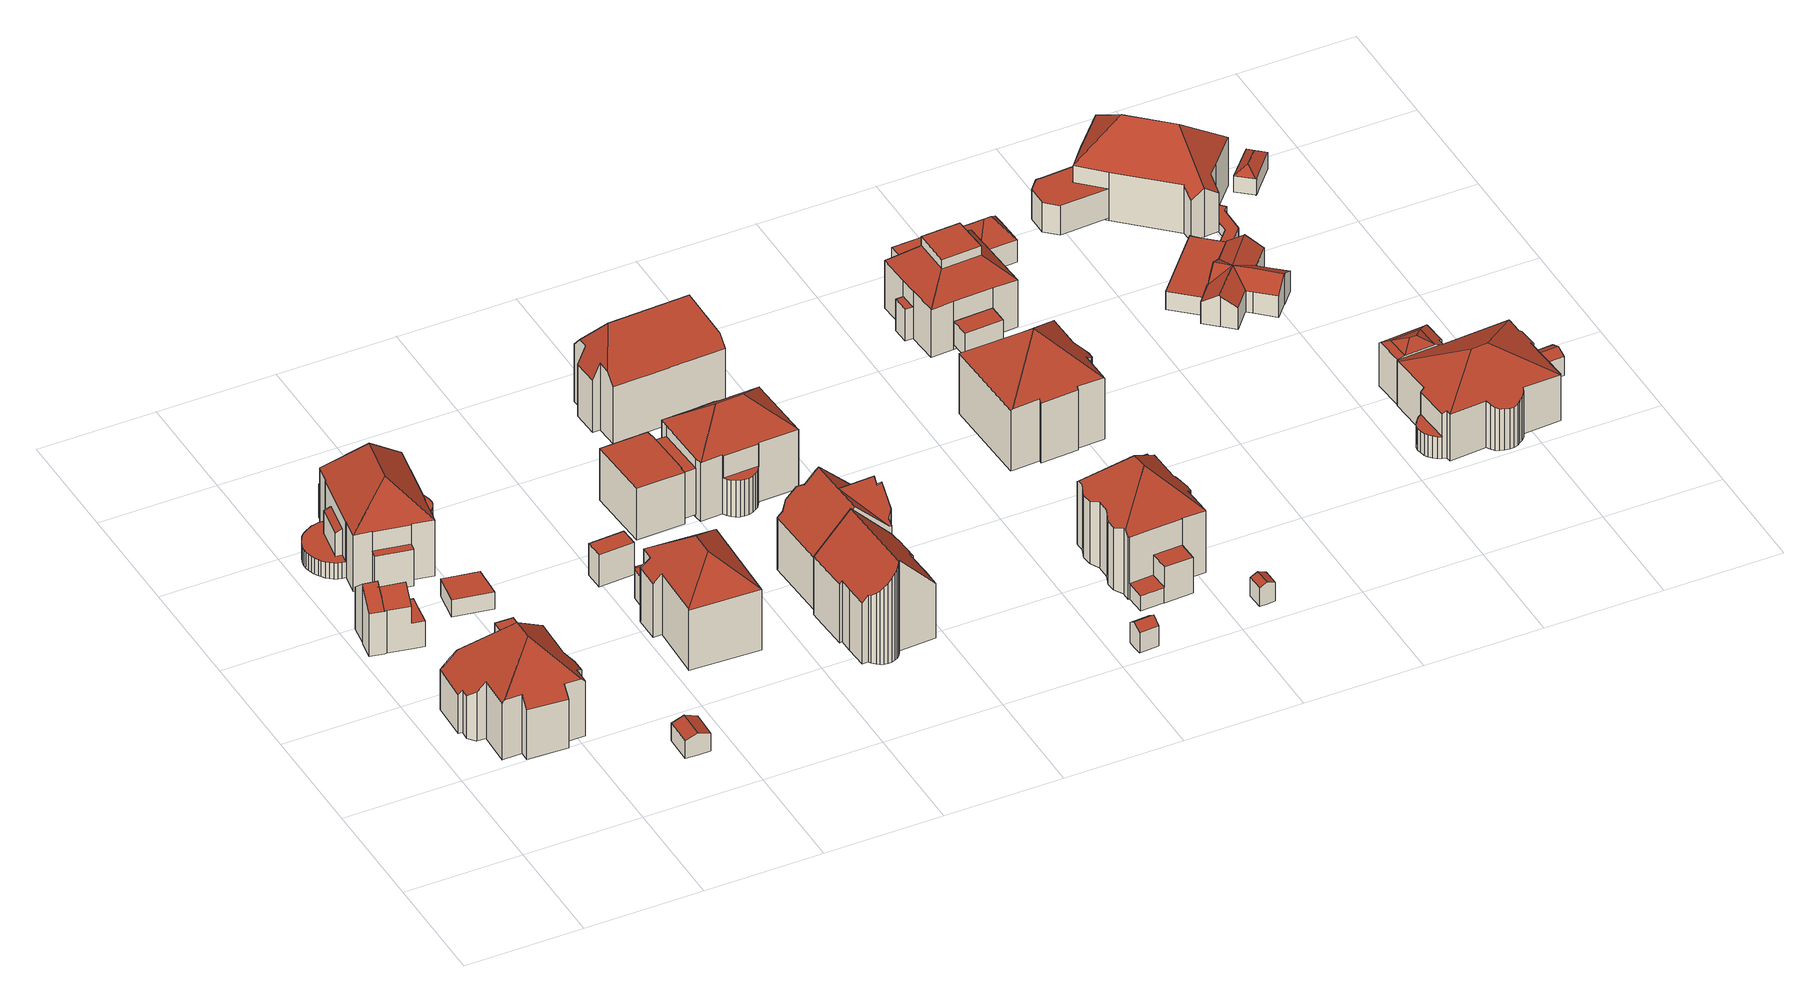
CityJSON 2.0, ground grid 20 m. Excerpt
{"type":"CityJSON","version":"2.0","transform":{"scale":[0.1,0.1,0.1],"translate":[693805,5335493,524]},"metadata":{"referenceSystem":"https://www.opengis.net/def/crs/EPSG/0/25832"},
"CityObjects":{
"building1":{"type":"Building","attributes":{"Gemeindeschluessel":"09162000","HoeheDach":"536.300","HoeheGrund":"525.210","Methode":"2000","NiedrigsteTraufeDesGebaeudes":"529.959","Geometrietyp2DReferenz":"3000","function":"31001_2000","roofType":"3100","measuredHeight":11.09},"geometry":[{"type":"MultiSurface","lod":"2","boundaries":[[[0,1,2,3]],[[4,5,6,7]],[[8,9,10,11,12,13]],[[14,15,1,0]],[[16,17,18,19,20]],[[21,3,2,22,9,8,23]],[[0,3,21,23,24,25,26,27,28,29,30,31,32,33,14]],[[34,20,19,28,27,26]],[[9,22,35,36,37,10]],[[36,15,14,33,37]],[[25,38,34,26]],[[33,32,31,39,7,6,37]],[[30,40,39,31]],[[24,23,8,13,38,25]],[[10,37,6,5,41,11]],[[7,39,40,42,4]],[[2,1,15,36,35,22]],[[11,12,11,41,5,4,42,18,17,16]],[[18,42,40,30,29,28,19]],[[13,12,11,16,20,34,38]]],"semantics":{"surfaces":[{"type":"WallSurface"},{"type":"RoofSurface"},{"type":"GroundSurface"}],"values":[0,0,1,0,1,0,2,0,0,0,0,0,0,0,1,1,1,0,0,1]}}]},
"building2":{"type":"Building","attributes":{"Gemeindeschluessel":"09162000","HoeheDach":"541.930","HoeheGrund":"524.540","Methode":"2000","NiedrigsteTraufeDesGebaeudes":"531.822","Geometrietyp2DReferenz":"3000","function":"31001_1000","roofType":"3200","measuredHeight":17.39,"storeysAboveGround":2},"geometry":[{"type":"MultiSurface","lod":"2","boundaries":[[[43,44,45,46]],[[47,48,49,50]],[[51,52,53,54]],[[55,56,57,58]],[[59,60,61,62]],[[63,64,65,66,67,68,69,70]],[[71,72,73,74]],[[75,76,77,78,79,80]],[[60,79,78,77,45,44,81,82,83,64,63,70,84,61]],[[83,85,86,87,49,48,73,72,65,64]],[[88,89,90,91,56,55]],[[74,73,48,47]],[[92,84,70,69]],[[58,57,52,51]],[[53,52,57,56,91,82,81]],[[93,94,95,96]],[[97,54,53,81,44,43]],[[93,98,99,86,85,94]],[[62,61,84,92]],[[96,95,100,101]],[[101,100,102,103]],[[50,49,87,104]],[[104,87,86,99]],[[103,102,90,89]],[[91,90,102,100,95,94,85,83,82]],[[46,45,77,76]],[[80,79,60,59]],[[66,65,72,71]],[[101,103,89,88,55,58,51,54,97,43,46,76,75,80,59,62,92,69,68,67,66,71,74,47,50,104,99,98,93,96]]],"semantics":{"surfaces":[{"type":"WallSurface"},{"type":"RoofSurface"},{"type":"GroundSurface"}],"values":[0,0,0,0,0,0,0,0,1,1,0,0,0,0,1,0,0,0,0,0,0,0,0,0,1,0,0,0,2]}}]},
"building3":{"type":"Building","attributes":{"Gemeindeschluessel":"09162000","HoeheDach":"529.040","HoeheGrund":"525.629","Methode":"2000","NiedrigsteTraufeDesGebaeudes":"529.040","Geometrietyp2DReferenz":"3000","function":"31001_2000","roofType":"1000","measuredHeight":3.41},"geometry":[{"type":"MultiSurface","lod":"2","boundaries":[[[105,106,107,108]],[[109,110,111,112]],[[112,111,106,105]],[[108,107,110,109]],[[105,108,109,112]],[[111,110,107,106]]],"semantics":{"surfaces":[{"type":"WallSurface"},{"type":"GroundSurface"},{"type":"RoofSurface"}],"values":[0,0,0,0,1,2]}}]},
"building4":{"type":"Building","attributes":{"Gemeindeschluessel":"09162000","HoeheDach":"541.330","HoeheGrund":"524.276","Methode":"2000","NiedrigsteTraufeDesGebaeudes":"527.300","Geometrietyp2DReferenz":"3000","function":"31001_1000","roofType":"3200","measuredHeight":17.05,"storeysAboveGround":4},"geometry":[{"type":"MultiSurface","lod":"2","boundaries":[[[113,114,115,116]],[[117,118,119,120]],[[120,119,121,122]],[[123,124,125,126]],[[127,128,129,130]],[[130,129,131,132]],[[133,134,135,136]],[[137,138,139,140]],[[141,142,143,144,145,146]],[[147,148,149,150]],[[116,115,151,152]],[[153,154,155,156,157,158,159]],[[147,160,161,162,163,148]],[[164,155,154,165]],[[144,143,166,159,158,149,148,163]],[[132,131,167,168]],[[169,170,171,172,173,174]],[[175,176,177,178]],[[179,180,181,182]],[[183,184,185,186]],[[187,188,189,190]],[[186,185,191,192]],[[193,194,184,183]],[[195,196,197,198]],[[199,200,201,202]],[[203,204,205,206]],[[207,157,156,208]],[[141,146,209,210]],[[211,212,213,166]],[[214,215,216,217,218]],[[144,163,162,168,167,128,127,145]],[[140,139,219,220]],[[221,222,180,179]],[[223,175,178,224]],[[211,166,143,142]],[[225,226,194,193]],[[219,139,138,227,228,229,205,204,209,146,145,127,130,132,168,162,161,230,181,180,222,151,115,114,121,119,118,231,232,197,196]],[[223,233,234,235,176,175]],[[136,135,188,187]],[[150,149,216,215]],[[213,236,235,234,153,159,166]],[[122,121,114,113]],[[164,165,233,223,224,212,211,142,141,210,203,206,237,238,239,137,140,220,195,198,240,241,117,120,122,113,116,152,221,179,182,242,160,147,150,215,214,170,169,225,193,183,186,192,123,126,243,133,136,187,190,199,202]],[[244,172,171,218,217]],[[198,197,232,240]],[[152,151,222,221]],[[237,229,228,238]],[[240,232,231,241]],[[242,230,161,160]],[[210,209,204,203]],[[233,165,154,153,234]],[[128,167,131,129]],[[182,181,230,242]],[[206,205,229,237]],[[220,219,196,195]],[[169,174,226,225]],[[164,202,201,208,156,155]],[[192,191,124,123]],[[243,245,134,133]],[[214,218,171,170]],[[239,227,138,137]],[[212,224,178,177,236,213]],[[201,200,189,188,135,134,245,125,124,191,185,184,194,226,174,173,207,208]],[[176,235,236,177]],[[158,157,216,149]],[[244,207,173,172]],[[238,228,227,239]],[[190,189,200,199]],[[241,231,118,117]],[[217,216,157,207,244]],[[126,125,245,243]]],"semantics":{"surfaces":[{"type":"WallSurface"},{"type":"RoofSurface"},{"type":"GroundSurface"}],"values":[0,0,0,0,0,0,0,0,0,0,0,1,0,0,1,0,0,1,0,0,0,0,0,0,0,0,0,0,0,0,0,0,0,0,0,0,1,0,0,0,1,0,2,1,0,0,0,0,0,0,0,1,0,0,0,0,0,0,0,0,0,0,1,0,1,0,0,0,0,0,0]}}]},
"building5":{"type":"Building","attributes":{"Gemeindeschluessel":"09162000","HoeheDach":"528.650","HoeheGrund":"525.440","Methode":"2000","NiedrigsteTraufeDesGebaeudes":"528.650","Geometrietyp2DReferenz":"3000","function":"31001_2000","roofType":"1000","measuredHeight":3.21},"geometry":[{"type":"MultiSurface","lod":"2","boundaries":[[[246,247,248,249]],[[250,251,252,253]],[[253,252,249,248]],[[246,249,252,251]],[[248,247,250,253]],[[247,246,251,250]]],"semantics":{"surfaces":[{"type":"WallSurface"},{"type":"RoofSurface"},{"type":"GroundSurface"}],"values":[0,0,0,1,2,0]}}]},
"building6":{"type":"Building","attributes":{"Gemeindeschluessel":"09162000","HoeheDach":"529.460","HoeheGrund":"525.260","Methode":"2000","NiedrigsteTraufeDesGebaeudes":"528.594","Geometrietyp2DReferenz":"3000","function":"31001_2000","roofType":"3100","measuredHeight":4.2},"geometry":[{"type":"MultiSurface","lod":"2","boundaries":[[[254,255,256,257,258,259]],[[256,260,261,257]],[[261,260,262,263,264,265]],[[255,254,259,264,263,262]],[[259,258,265,264]],[[262,260,256,255]],[[257,261,265,258]]],"semantics":{"surfaces":[{"type":"WallSurface"},{"type":"RoofSurface"},{"type":"GroundSurface"}],"values":[0,1,0,2,0,0,1]}}]},
"building7":{"type":"Building","attributes":{"Gemeindeschluessel":"09162000","HoeheDach":"531.790","HoeheGrund":"525.790","Methode":"3220","NiedrigsteTraufeDesGebaeudes":"531.790","Geometrietyp2DReferenz":"3000","function":"31001_2000","roofType":"9999","measuredHeight":6},"geometry":[{"type":"MultiSurface","lod":"2","boundaries":[[[266,267,268,269]],[[270,271,269,268]],[[272,273,267,266]],[[273,270,268,267]],[[271,270,273,272]],[[271,272,266,269]]],"semantics":{"surfaces":[{"type":"GroundSurface"},{"type":"WallSurface"},{"type":"RoofSurface"}],"values":[0,1,1,1,2,1]}}]},
"building8":{"type":"Building","attributes":{"Gemeindeschluessel":"09162000","HoeheDach":"542.030","HoeheGrund":"525.750","Methode":"2000","NiedrigsteTraufeDesGebaeudes":"535.919","Geometrietyp2DReferenz":"3000","function":"31001_1000","roofType":"3200","measuredHeight":16.28,"storeysAboveGround":2},"geometry":[{"type":"MultiSurface","lod":"2","boundaries":[[[274,275,276,277,278,279]],[[280,281,282,283]],[[284,285,286,287,288,289]],[[281,290,291,282]],[[280,292,293,281]],[[294,295,296,297,298]],[[280,283,299,275,274,279,288,287,286,300,301,302,303,292]],[[301,297,296,302]],[[279,278,289,288]],[[295,293,292,303,302,296]],[[285,298,297,301,300,286]],[[277,276,291,290,294,298,285,284,289,278]],[[282,291,276,275,299,283]],[[281,293,295,294,290]]],"semantics":{"surfaces":[{"type":"WallSurface"},{"type":"RoofSurface"},{"type":"GroundSurface"}],"values":[0,0,0,1,0,1,2,0,0,0,0,1,0,1]}}]},
"building9":{"type":"Building","attributes":{"Gemeindeschluessel":"09162000","HoeheDach":"532.137","HoeheGrund":"525.700","Methode":"1000","NiedrigsteTraufeDesGebaeudes":"531.117","Geometrietyp2DReferenz":"3000","function":"31001_2000","roofType":"3200","measuredHeight":6.44},"geometry":[{"type":"MultiSurface","lod":"2","boundaries":[[[304,305,306,307]],[[308,309,310,311,312]],[[312,311,313,314,315]],[[316,317,308,312,315,318]],[[317,316,318,319,320,304,307,321,322]],[[322,309,308,317]],[[314,313,305,304,320,319]],[[311,310,306,305,313]],[[310,309,322,321,307,306]],[[318,315,314,319]]],"semantics":{"surfaces":[{"type":"WallSurface"},{"type":"RoofSurface"},{"type":"GroundSurface"}],"values":[0,1,1,0,2,0,0,1,0,0]}}]},
"building10":{"type":"Building","attributes":{"Gemeindeschluessel":"09162000","HoeheDach":"535.010","HoeheGrund":"525.345","Methode":"2000","NiedrigsteTraufeDesGebaeudes":"534.010","Geometrietyp2DReferenz":"3000","function":"31001_2000","roofType":"1000","measuredHeight":9.66},"geometry":[{"type":"MultiSurface","lod":"2","boundaries":[[[323,324,325,326,327,328,329,330]],[[331,332,333,334,335,336,337,338,339,340]],[[334,323,330,335]],[[341,342,343,344]],[[336,329,328,337]],[[343,327,326,344]],[[333,324,323,334]],[[335,330,329,336]],[[332,325,324,333]],[[331,340,341,344,326,325,332]],[[339,342,341,340]],[[327,343,342,339,338,337,328]]],"semantics":{"surfaces":[{"type":"RoofSurface"},{"type":"GroundSurface"},{"type":"WallSurface"}],"values":[0,1,2,0,2,2,2,2,2,2,2,2]}}]},
"building11":{"type":"Building","attributes":{"Gemeindeschluessel":"09162000","HoeheDach":"542.171","HoeheGrund":"524.610","Methode":"2000","NiedrigsteTraufeDesGebaeudes":"534.003","Geometrietyp2DReferenz":"3000","function":"31001_1000","roofType":"3100","measuredHeight":17.56,"storeysAboveGround":2},"geometry":[{"type":"MultiSurface","lod":"2","boundaries":[[[345,346,347,348]],[[349,350,351,352]],[[353,354,355,356]],[[356,355,357,358]],[[359,360,361,362]],[[359,362,363,353,356,358,364,365,366,367,368,369,370,371,372,373,374,375,345,348,376,377,378,379,380,349,352,381,382]],[[383,384,385,386,379,378,377,376]],[[381,387,388,382]],[[372,389,390,373]],[[362,361,391,363]],[[365,364,358,357,392,393]],[[368,394,395,369]],[[363,391,354,353]],[[370,396,397,371]],[[348,347,383,376]],[[367,398,394,368]],[[371,397,389,372]],[[374,399,400,375]],[[352,351,387,381]],[[365,393,401,366]],[[382,388,360,359]],[[369,395,396,370]],[[375,400,346,345]],[[373,390,399,374]],[[402,350,349,380,379,386]],[[347,346,400,399,390,389,397,396,395,394,398,401,393,392,402,386,385,384,383]],[[366,401,398,367]],[[357,355,354,391,361,360,388,387,351,350,402,392]]],"semantics":{"surfaces":[{"type":"WallSurface"},{"type":"GroundSurface"},{"type":"RoofSurface"}],"values":[0,0,0,0,0,1,0,0,0,0,0,0,0,0,0,0,0,0,0,0,0,0,0,0,0,2,0,2]}}]},
"building12":{"type":"Building","attributes":{"name":"Gaertner-Fachklinik","Gemeindeschluessel":"09162000","HoeheDach":"542.190","HoeheGrund":"525.460","Methode":"2000","NiedrigsteTraufeDesGebaeudes":"535.280","Geometrietyp2DReferenz":"3000","function":"31001_1000","roofType":"3100","measuredHeight":16.73,"storeysAboveGround":2},"geometry":[{"type":"MultiSurface","lod":"2","boundaries":[[[403,404,405,406]],[[407,408,409,410,411,412]],[[412,411,413,414]],[[405,415,416,417,418,406]],[[419,420,421,422,423,424]],[[408,407,425,426]],[[427,428,429,430]],[[426,425,431,432]],[[414,413,421,420]],[[433,434,435,430,429,436,437,438,439,440]],[[427,430,435,434,433,440,403,406,418,417,441,442,443,424,423,422,444,410,409,408,426,432]],[[432,431,428,427]],[[437,436,414]],[[443,445,419,424]],[[417,416,446,441]],[[447,445,443,442,441,446]],[[410,444,422,421,413,411]],[[439,438,437,414,420,419,445,447,446,416,415,405,404]],[[440,439,404,403]],[[436,429,428,431,425,407,412,414]]],"semantics":{"surfaces":[{"type":"WallSurface"},{"type":"RoofSurface"},{"type":"GroundSurface"}],"values":[0,0,1,0,0,0,0,0,1,0,2,0,1,0,0,0,0,1,0,1]}}]},
"building13":{"type":"Building","attributes":{"Gemeindeschluessel":"09162000","HoeheDach":"540.911","HoeheGrund":"524.930","Methode":"1000","NiedrigsteTraufeDesGebaeudes":"531.700","Geometrietyp2DReferenz":"3000","function":"31001_9998","roofType":"3200","measuredHeight":15.98,"storeysAboveGround":2},"geometry":[{"type":"MultiSurface","lod":"2","boundaries":[[[448,449,450,451,452,453]],[[454,455,456,457]],[[458,459,460,461]],[[459,462,463,464,460]],[[465,466,459,458]],[[464,463,467,468]],[[469,470,471,472,473,474]],[[475,476,455,454]],[[467,463,448,453]],[[477,478,479,480,481]],[[457,456,482,483]],[[484,485,486,487]],[[488,479,478,489]],[[451,450,472,471]],[[490,491,485,484]],[[466,492,493,494,477,481,462,459]],[[483,482,491,490]],[[495,496,497,498,492,466,465]],[[487,486,497,496]],[[499,500,501,502]],[[503,504,499,502,475,454,457,483,490,484,487,496,495,465,458,461,468,467,453,452,451,471,470,469,488,489]],[[502,501,476,475]],[[462,481,480,474,473,472,450,449,448,463]],[[497,486,485,491,482,456,455,476,501,500,505,498]],[[493,505,500,499,504,503,494]],[[461,460,464,468]],[[474,480,479,488,469]],[[489,478,477,494,503]],[[505,493,492,498]]],"semantics":{"surfaces":[{"type":"WallSurface"},{"type":"RoofSurface"},{"type":"GroundSurface"}],"values":[0,0,0,1,0,0,0,0,0,1,0,0,0,0,0,1,0,0,0,0,2,0,1,1,0,0,0,0,0]}}]},
"building14":{"type":"Building","attributes":{"Gemeindeschluessel":"09162000","HoeheDach":"526.678","HoeheGrund":"525.943","Methode":"1000","NiedrigsteTraufeDesGebaeudes":"526.678","Geometrietyp2DReferenz":"3000","function":"31001_2000","roofType":"1000","measuredHeight":0.735},"geometry":[{"type":"MultiSurface","lod":"2","boundaries":[[[506,507,508,509]],[[510,511,512,513]],[[510,509,508,511]],[[511,508,507,512]],[[512,507,506,513]],[[513,506,509,510]]],"semantics":{"surfaces":[{"type":"RoofSurface"},{"type":"GroundSurface"},{"type":"WallSurface"}],"values":[0,1,2,2,2,2]}}]},
"building15":{"type":"Building","attributes":{"Gemeindeschluessel":"09162000","HoeheDach":"542.810","HoeheGrund":"525.000","Methode":"2000","NiedrigsteTraufeDesGebaeudes":"533.957","Geometrietyp2DReferenz":"3000","function":"31001_1000","roofType":"3300","measuredHeight":17.81,"storeysAboveGround":2},"geometry":[{"type":"MultiSurface","lod":"2","boundaries":[[[514,515,516,517,518]],[[519,520,521,522,515,514,523,524,525,526,527,528,529,530,531,532,533,534,535,536,537,538,539,540,541,542]],[[543,544,545,546,547,548,549,550]],[[518,517,516,549,548,551,552,553,554]],[[534,555,556,535]],[[532,557,558,533]],[[526,525,552,551,559,527]],[[531,560,557,532]],[[550,549,516,515,522,521]],[[538,561,562,539]],[[514,518,554,523]],[[563,564,565,530,529,528]],[[527,559,563,528]],[[520,519,542,545,544,543,550,521]],[[535,556,566,536]],[[530,565,560,531]],[[546,545,542,541,540,539,562,567]],[[551,548,547,567,562,561,568,566,556,555,558,557,560,565,564,563,559]],[[546,567,547]],[[533,558,555,534]],[[538,537,536,566,568,561]],[[553,552,525,524,523,554]]],"semantics":{"surfaces":[{"type":"WallSurface"},{"type":"GroundSurface"},{"type":"RoofSurface"}],"values":[0,1,2,2,0,0,0,0,0,0,0,0,0,0,0,0,0,2,2,0,0,0]}}]},
"building16":{"type":"Building","attributes":{"Gemeindeschluessel":"09162000","HoeheDach":"530.050","HoeheGrund":"525.250","Methode":"2000","NiedrigsteTraufeDesGebaeudes":"528.871","Geometrietyp2DReferenz":"3000","function":"31001_2000","roofType":"3100","measuredHeight":4.8},"geometry":[{"type":"MultiSurface","lod":"2","boundaries":[[[569,570,571,572,573,574]],[[574,573,575,576]],[[577,578,571,570]],[[570,569,574,576,579,577]],[[571,578,580,572]],[[578,577,579,576,575,580]],[[572,580,575,573]]],"semantics":{"surfaces":[{"type":"WallSurface"},{"type":"GroundSurface"},{"type":"RoofSurface"}],"values":[0,0,0,1,2,0,2]}}]},
"building17":{"type":"Building","attributes":{"Gemeindeschluessel":"09162000","HoeheDach":"543.378","HoeheGrund":"524.900","Methode":"2000","NiedrigsteTraufeDesGebaeudes":"527.833","Geometrietyp2DReferenz":"3000","function":"31001_1000","roofType":"3200","measuredHeight":18.48,"storeysAboveGround":2},"geometry":[{"type":"MultiSurface","lod":"2","boundaries":[[[581,582,583,584]],[[585,586,587,588]],[[589,590,591,592]],[[593,594,595,596]],[[597,598,599,600,601,602]],[[603,604,605,606]],[[607,606,605,608,609,610,611]],[[609,608,612,613,614,588,587]],[[615,616,617,618,582,581,619]],[[620,621,622,623]],[[599,624,611,610,609,587,586,625,626,600]],[[622,584,583,627,628,629,623]],[[630,631,632,633]],[[634,635,636,637]],[[638,603,606,607,639]],[[604,612,608,605]],[[637,636,640,641]],[[632,615,619,621,620,642,633]],[[643,644,590,589]],[[625,586,585,645,646,647]],[[648,641,640,649,631,630]],[[602,601,650,651]],[[649,652,653,617,616,615,632,631]],[[596,595,654,655]],[[582,618,656,627,583]],[[646,657,658,659,660,647]],[[589,592,658,657,646,645,585,588,614,613,661,662,663,664,665,598,597,602,651,593,596,655,634,637,641,648,630,633,642,620,623,629,628,666,667,668,669,670,671,672,673,674,643]],[[635,654,595,594,650,601,600,626,652,649,640,636]],[[665,624,599,598]],[[662,638,639,663]],[[628,627,656,666]],[[592,591,659,658]],[[581,584,622,621,619]],[[675,676,671,670,669,677]],[[655,654,635,634]],[[669,668,667,666,656,618,617,653,677]],[[626,625,647,660,659,591,590,644,678,679,680,676,675,677,653,652]],[[639,607,611,624,665,664,663]],[[672,680,679,673]],[[651,650,594,593]],[[674,678,644,643]],[[671,676,680,672]],[[662,661,613,612,604,603,638]],[[673,679,678,674]]],"semantics":{"surfaces":[{"type":"WallSurface"},{"type":"RoofSurface"},{"type":"GroundSurface"}],"values":[0,0,0,0,0,0,0,0,0,0,1,0,0,0,1,1,0,0,0,0,0,0,1,0,1,0,2,1,0,0,0,0,1,0,0,0,1,0,0,0,0,0,0,0]}}]},
"building18":{"type":"Building","attributes":{"Gemeindeschluessel":"09162000","HoeheDach":"529.850","HoeheGrund":"525.770","Methode":"2000","NiedrigsteTraufeDesGebaeudes":"529.291","Geometrietyp2DReferenz":"3000","function":"31001_2000","roofType":"3100","measuredHeight":4.08},"geometry":[{"type":"MultiSurface","lod":"2","boundaries":[[[681,682,683,684]],[[685,686,687,688]],[[683,688,687,689,690,684]],[[682,685,688,683]],[[689,687,686,691]],[[681,692,691,686,685,682]],[[692,681,684,690,689,691]]],"semantics":{"surfaces":[{"type":"WallSurface"},{"type":"RoofSurface"},{"type":"GroundSurface"}],"values":[0,1,0,1,0,0,2]}}]},
"building19":{"type":"Building","attributes":{"Gemeindeschluessel":"09162000","HoeheDach":"543.004","HoeheGrund":"524.490","Methode":"2000","NiedrigsteTraufeDesGebaeudes":"534.297","Geometrietyp2DReferenz":"3000","function":"31001_1000","roofType":"3500","measuredHeight":18.51,"storeysAboveGround":2},"geometry":[{"type":"MultiSurface","lod":"2","boundaries":[[[693,694,695,696]],[[697,698,699,700]],[[701,702,703,704]],[[696,695,705,706]],[[698,707,708,709,699]],[[710,711,712,713,714,715]],[[704,703,713,712]],[[706,705,716,717]],[[718,719,720,721,722,723]],[[724,700,699,709]],[[708,707,723,722]],[[725,726,727,728,694,693]],[[710,715,727,726]],[[729,697,700,730]],[[712,711,710,726,725,693,696,706,717,731,732,724,709,708,722,721,720,701,704]],[[728,727,715,714,713,703,702,719,718,723,707,698,697]],[[720,719,702,701]],[[732,730,700,724]],[[716,705,695,694,728,697,729]],[[732,731,717,716,729,730]]],"semantics":{"surfaces":[{"type":"WallSurface"},{"type":"RoofSurface"},{"type":"GroundSurface"}],"values":[0,1,0,0,0,0,0,0,0,0,0,0,0,1,2,1,0,0,1,0]}}]},
"building20":{"type":"Building","attributes":{"Gemeindeschluessel":"09162000","HoeheDach":"530.521","HoeheGrund":"526.110","Methode":"1000","NiedrigsteTraufeDesGebaeudes":"530.521","Geometrietyp2DReferenz":"3000","function":"31001_2000","roofType":"1000","measuredHeight":4.41},"geometry":[{"type":"MultiSurface","lod":"2","boundaries":[[[733,734,735,736]],[[735,734,737,738]],[[739,740,738,737]],[[740,736,735,738]],[[739,733,736,740]],[[733,739,737,734]]],"semantics":{"surfaces":[{"type":"WallSurface"},{"type":"RoofSurface"},{"type":"GroundSurface"}],"values":[0,0,0,1,0,2]}}]},
"building21":{"type":"Building","attributes":{"Gemeindeschluessel":"09162000","HoeheDach":"527.740","HoeheGrund":"524.900","Methode":"2000","NiedrigsteTraufeDesGebaeudes":"527.740","Geometrietyp2DReferenz":"3000","function":"31001_2000","roofType":"1000","measuredHeight":2.84},"geometry":[{"type":"MultiSurface","lod":"2","boundaries":[[[741,742,743,744,745]],[[746,747,748,749,750]],[[742,749,748,743]],[[741,750,749,742]],[[745,746,750,741]],[[745,744,743,748,747,746]]],"semantics":{"surfaces":[{"type":"GroundSurface"},{"type":"RoofSurface"},{"type":"WallSurface"}],"values":[0,1,2,2,2,2]}}]},
"building22":{"type":"Building","attributes":{"Gemeindeschluessel":"09162000","HoeheDach":"539.700","HoeheGrund":"525.199","Methode":"2000","NiedrigsteTraufeDesGebaeudes":"529.450","Geometrietyp2DReferenz":"3000","function":"31001_1000","roofType":"2100","measuredHeight":14.5,"storeysAboveGround":2},"geometry":[{"type":"MultiSurface","lod":"2","boundaries":[[[751,752,753,754]],[[755,756,757,758]],[[759,760,761,762,763,764]],[[762,765,766,763]],[[767,760,759,768]],[[769,770,771,772]],[[773,753,752,774,775,762,761]],[[776,764,763,777,778]],[[765,779,780,766]],[[777,780,779,775]],[[781,782,783,784,785,786,769,772,755,758,787,788,751,754,789]],[[788,774,752,751]],[[787,758,757,790,791,792]],[[791,790,793,794]],[[782,781,760,767,795]],[[786,785,764,776,796]],[[763,766,780,777]],[[754,753,773,789]],[[782,795,797,783]],[[775,774,778,777]],[[770,796,793,790,757,756,771]],[[783,797,768,784]],[[781,789,773,761,760]],[[788,787,792,798,778,774]],[[775,779,765,762]],[[794,798,792,791]],[[795,767,768,797]],[[785,784,768,759,764]],[[776,778,798,794,793,796]],[[786,796,770,769]],[[772,771,756,755]]],"semantics":{"surfaces":[{"type":"WallSurface"},{"type":"RoofSurface"},{"type":"GroundSurface"}],"values":[0,0,1,0,0,0,1,1,1,0,2,0,0,0,0,0,0,0,0,1,1,0,0,0,0,1,1,0,0,0,0]}}]},
"building23":{"type":"Building","attributes":{"Gemeindeschluessel":"09162000","HoeheDach":"533.150","HoeheGrund":"525.820","Methode":"2000","NiedrigsteTraufeDesGebaeudes":"530.007","Geometrietyp2DReferenz":"3000","function":"31001_2000","roofType":"3200","measuredHeight":7.33},"geometry":[{"type":"MultiSurface","lod":"2","boundaries":[[[799,800,801,802]],[[803,804,800,799]],[[805,806,804,803]],[[802,801,807,808]],[[800,809,810,801]],[[799,802,808,805,803]],[[810,809,806,807]],[[800,804,806,809]],[[808,807,806,805]],[[810,807,801]]],"semantics":{"surfaces":[{"type":"WallSurface"},{"type":"RoofSurface"},{"type":"GroundSurface"}],"values":[0,0,0,0,1,2,1,1,0,1]}}]},
"building24":{"type":"Building","attributes":{"Gemeindeschluessel":"09162000","HoeheDach":"531.030","HoeheGrund":"525.530","Methode":"1000","NiedrigsteTraufeDesGebaeudes":"531.030","Geometrietyp2DReferenz":"3000","function":"31001_1000","roofType":"1000","measuredHeight":5.5},"geometry":[{"type":"MultiSurface","lod":"2","boundaries":[[[811,812,813,814]],[[814,813,815,816]],[[817,818,819,820]],[[816,815,821,822]],[[823,811,814,816,822,820,819,824,825,826]],[[811,823,826,827,828,812]],[[822,821,817,820]],[[825,824,819,818,829,830]],[[812,828,827,830,829,818,817,821,815,813]],[[827,826,825,830]]],"semantics":{"surfaces":[{"type":"WallSurface"},{"type":"GroundSurface"},{"type":"RoofSurface"}],"values":[0,0,0,0,1,0,0,0,2,0]}}]},
"building25":{"type":"Building","attributes":{"Gemeindeschluessel":"09162000","HoeheDach":"529.315","HoeheGrund":"525.913","Methode":"1000","NiedrigsteTraufeDesGebaeudes":"529.315","Geometrietyp2DReferenz":"3000","function":"31001_2000","roofType":"1000","measuredHeight":3.4},"geometry":[{"type":"MultiSurface","lod":"2","boundaries":[[[831,832,833,834]],[[835,836,837,838]],[[833,832,837,836,839]],[[840,839,836,835]],[[838,831,834,840,835]],[[834,833,839,840]],[[838,837,832,831]]],"semantics":{"surfaces":[{"type":"WallSurface"},{"type":"RoofSurface"},{"type":"GroundSurface"}],"values":[0,0,1,0,2,0,0]}}]},
"building26":{"type":"Building","attributes":{"Gemeindeschluessel":"09162000","HoeheDach":"531.600","HoeheGrund":"525.810","Methode":"2000","NiedrigsteTraufeDesGebaeudes":"529.744","Geometrietyp2DReferenz":"3000","function":"31001_2000","roofType":"3100","measuredHeight":5.79},"geometry":[{"type":"MultiSurface","lod":"2","boundaries":[[[841,842,843,844]],[[845,846,847,848]],[[849,850,851,852,853,854]],[[855,856,857,858,859,860]],[[861,862,842,841,863,864,865,866]],[[867,868,845,869,870,871,872]],[[873,874,875,867,872,876]],[[875,860,859,858,845,868,867]],[[877,878,858,857]],[[879,880,878,877]],[[881,882,883,843,842,862,861,845]],[[878,880,882,881,845,858]],[[879,884,885,883,882,880]],[[871,870,869,886,848,847,887,888,889,890,891,892]],[[861,866,861,850,849,893,845]],[[847,846,894,895,896,887]],[[844,843,883,885]],[[885,884,879,877,857,856,855,874,873,876,892,891,890,889,888,887,896,895,853,852,851,864,865,864,863,841,844]],[[865,864,851,850,861,866]],[[855,860,875,874]],[[845,893,849,854,894,846]],[[876,872,871,892]],[[845,848,886,869]],[[895,894,854,853]]],"semantics":{"surfaces":[{"type":"WallSurface"},{"type":"RoofSurface"},{"type":"GroundSurface"}],"values":[0,1,0,0,0,1,0,1,0,0,1,1,0,0,1,0,0,2,0,0,1,0,1,0]}}]},
"building27":{"type":"Building","attributes":{"Gemeindeschluessel":"09162000","HoeheDach":"539.040","HoeheGrund":"526.058","Methode":"2000","NiedrigsteTraufeDesGebaeudes":"529.570","Geometrietyp2DReferenz":"3000","function":"31001_1000","roofType":"3200","measuredHeight":12.98,"storeysAboveGround":2},"geometry":[{"type":"MultiSurface","lod":"2","boundaries":[[[897,898,899,900,901,902,903,904]],[[905,906,907,908,909,910,911,912,913]],[[914,915,916,917]],[[918,911,910,919]],[[920,916,915,921,922,923,924,906,905]],[[925,926,927,928]],[[929,930,931,932]],[[933,934,935,936,937]],[[932,931,938,939]],[[940,941,935,934]],[[942,943,944,945]],[[946,947,948,949]],[[950,924,923,951]],[[952,953,954,955,897,904]],[[956,957,926,925]],[[958,959,960,961,962,963,964,948,947,965,902]],[[966,967,968,899,898,969,970]],[[971,972,973,974]],[[902,965,903]],[[975,976,933,937]],[[977,959,958,978,979,980]],[[901,981,982,983]],[[955,954,984,985,970,969]],[[986,987,938,931,930,988,989,990,927,926,957,991]],[[992,991,957,956]],[[993,987,986,994]],[[995,989,996,997,998]],[[976,975,999,1000]],[[982,981,900,1001]],[[946,952,904,903,965,947]],[[1002,922,921,1003]],[[897,955,969,898]],[[1004,912,911,918]],[[983,982,1001]],[[1005,1006,1007,1008,988]],[[1009,1010,1011,1012]],[[958,902,901,983]],[[940,917,916,920,1013,941]],[[928,927,990,1014]],[[1003,921,915,914]],[[940,934,933,976,1000,1015,1009,1012,971,974,1016,1017,942,945,1018,1006,1005,929,932,939,993,994,992,956,925,928,1014,995,998,1019,977,980,967,966,1020,1021,953,952,946,949,1022,1004,918,919,1023,1024,1025,950,951,1002,1003,914,917]],[[1020,985,984,1021]],[[1014,990,989,995]],[[975,937,936,963,962,1026,944,943,1027,1028,973,972,1011,1010,1029,999]],[[919,910,909,1023]],[[1006,1018,1026,1007]],[[1030,1031,964,963,936,935,941,1013]],[[901,900,981]],[[974,973,1028,1016]],[[1000,999,1029,1015]],[[1023,909,908,1024]],[[1012,1011,972,971]],[[945,944,1026,1018]],[[1005,988,930,929]],[[1004,1022,1031,1030,913,912]],[[1015,1029,1010,1009]],[[979,978,1001,900,899,968]],[[1008,1007,1026,962,961,997,996]],[[939,938,987,993]],[[1019,960,959,977]],[[1021,984,954,953]],[[978,958,983,1001]],[[950,1025,907,906,924]],[[1019,998,997,961,960]],[[994,986,991,992]],[[951,923,922,1002]],[[979,968,967,980]],[[1024,908,907,1025]],[[1030,1013,920,905,913]],[[1016,1028,1027,1017]],[[966,970,985,1020]],[[1017,1027,943,942]],[[1022,949,948,964,1031]],[[988,1008,996,989]]],"semantics":{"surfaces":[{"type":"RoofSurface"},{"type":"WallSurface"},{"type":"GroundSurface"}],"values":[0,0,1,1,0,1,1,1,1,1,1,1,1,1,1,0,1,1,1,1,1,0,0,0,1,1,1,1,0,1,1,1,1,0,1,1,1,1,1,1,2,1,1,0,1,1,0,0,1,1,1,1,1,1,1,1,0,0,1,1,1,0,1,1,1,1,1,1,1,1,1,1,1,1]}}]},
"building28":{"type":"Building","attributes":{"Gemeindeschluessel":"09162000","HoeheDach":"540.250","HoeheGrund":"525.000","Methode":"2000","NiedrigsteTraufeDesGebaeudes":"532.340","Geometrietyp2DReferenz":"3000","function":"31001_1000","roofType":"3200","measuredHeight":15.25,"storeysAboveGround":2},"geometry":[{"type":"MultiSurface","lod":"2","boundaries":[[[1032,1033,1034,1035,1036]],[[1037,1038,1039,1040,1041,1042]],[[1043,1044,1032,1036,1045]],[[1046,1035,1034,1047]],[[1048,1049,1050,1051,1052,1053,1054,1055]],[[1045,1036,1035,1046]],[[1051,1050,1056,1057,1058,1052]],[[1047,1034,1054,1059]],[[1040,1039,1044,1043]],[[1042,1060,1061,1062,1063,1037]],[[1064,1053,1052,1058]],[[1044,1039,1038,1037,1063,1062,1048,1055,1033,1032]],[[1061,1065,1056,1050,1049,1048,1062]],[[1059,1054,1053,1064]],[[1055,1054,1034,1033]],[[1064,1058,1057,1056,1065,1061,1060,1042,1041,1040,1043,1045,1046,1047,1059]]],"semantics":{"surfaces":[{"type":"RoofSurface"},{"type":"WallSurface"},{"type":"GroundSurface"}],"values":[0,1,1,1,0,1,1,1,1,1,1,0,1,1,0,2]}}]},
"building29":{"type":"Building","attributes":{"Gemeindeschluessel":"09162000","HoeheDach":"526.661","HoeheGrund":"524.950","Methode":"1000","NiedrigsteTraufeDesGebaeudes":"526.661","Geometrietyp2DReferenz":"3000","function":"31001_2000","roofType":"1000","measuredHeight":1.71},"geometry":[{"type":"MultiSurface","lod":"2","boundaries":[[[1066,1067,1068,1069]],[[1070,1071,1072,1073]],[[1074,1075,1076,1077]],[[1067,1070,1073,1068]],[[1078,1074,1077,1079]],[[1080,1081,1082,1083]],[[1084,1078,1079,1085]],[[1072,1085,1079,1077,1076,1083,1082,1086,1069,1068,1073]],[[1070,1067,1066,1087,1081,1080,1075,1074,1078,1084,1071]],[[1087,1066,1069,1086]],[[1081,1087,1086,1082]],[[1071,1084,1085,1072]],[[1075,1080,1083,1076]]],"semantics":{"surfaces":[{"type":"WallSurface"},{"type":"GroundSurface"},{"type":"RoofSurface"}],"values":[0,0,0,0,0,0,0,1,2,0,0,0,0]}}]},
"building30":{"type":"Building","attributes":{"Gemeindeschluessel":"09162000","HoeheDach":"526.800","HoeheGrund":"526.016","Methode":"2000","NiedrigsteTraufeDesGebaeudes":"526.800","Geometrietyp2DReferenz":"3000","function":"31001_2000","roofType":"1000","measuredHeight":0.784},"geometry":[{"type":"MultiSurface","lod":"2","boundaries":[[[1088,1089,1090,1091]],[[1090,1092,1093,1091]],[[1088,1094,1095,1089]],[[1089,1095,1092,1090]],[[1091,1093,1094,1088]],[[1093,1092,1095,1094]]],"semantics":{"surfaces":[{"type":"GroundSurface"},{"type":"WallSurface"},{"type":"RoofSurface"}],"values":[0,1,1,1,1,2]}}]},
"building31":{"type":"Building","attributes":{"Gemeindeschluessel":"09162000","HoeheDach":"530.710","HoeheGrund":"526.300","Methode":"2000","NiedrigsteTraufeDesGebaeudes":"529.908","Geometrietyp2DReferenz":"3000","function":"51009_1610","roofType":"3100","measuredHeight":4.41},"geometry":[{"type":"MultiSurface","lod":"2","boundaries":[[[924,923,922,1096,1097,1098]],[[1099,922,923,1100]],[[1101,1102,1099,1100,1103,1104,1105,1106]],[[1104,907,1107,1105]],[[1100,923,924,1103]],[[1103,924,1098,907,1104]],[[1102,1096,922,1099]],[[1098,1097,1108,1109,1107,907]],[[1106,1109,1108,1101]],[[1105,1107,1109,1106]],[[1101,1108,1097,1096,1102]]],"semantics":{"surfaces":[{"type":"RoofSurface"},{"type":"WallSurface"},{"type":"GroundSurface"}],"values":[0,1,2,1,1,1,1,0,1,1,1]}}]},
"building32":{"type":"Building","attributes":{"Gemeindeschluessel":"09162000","HoeheDach":"529.400","HoeheGrund":"525.050","Methode":"2000","NiedrigsteTraufeDesGebaeudes":"527.957","Geometrietyp2DReferenz":"3000","function":"31001_2000","roofType":"3200","measuredHeight":4.35},"geometry":[{"type":"MultiSurface","lod":"2","boundaries":[[[1110,1111,1112,1113,1114,1115,1116,1117]],[[1118,1119,1112,1111,1110,1117,1120,1121]],[[1122,1123,1124,1116]],[[1120,1124,1125,1121]],[[1117,1116,1124,1120]],[[1112,1119,1118,1121,1125,1126,1127,1113]],[[1123,1126,1125,1124]],[[1115,1114,1113,1127,1126,1123,1122]],[[1115,1122,1116]]],"semantics":{"surfaces":[{"type":"WallSurface"},{"type":"GroundSurface"},{"type":"RoofSurface"}],"values":[0,1,2,0,0,0,2,2,2]}}]}
},
"vertices":[
[99,536,12],[99,536,60],[94,504,60],[94,504,12],[42,572,60],[42,572,92],[82,565,92],[82,565,60],[36,515,92],[73,508,92],[78,536,117],[37,543,117],[35,529,105],[32,515,92],[103,560,12],[103,560,60],[38,550,123],[42,572,102],[44,584,92],[20,588,92],[15,554,123],[73,508,12],[73,508,60],[36,515,12],[32,515,12],[9,520,12],[14,551,12],[15,554,12],[20,588,12],[44,584,12],[49,583,12],[84,576,12],[82,565,12],[82,564,12],[14,551,121],[78,536,60],[82,564,60],[82,564,93],[9,520,92],[84,576,60],[49,583,60],[38,550,112],[44,584,60],
[76,216,5],[76,216,111],[78,272,112],[78,272,5],[120,373,5],[120,373,97],[121,370,101],[121,370,5],[109,200,5],[109,200,98],[109,216,116],[109,216,5],[177,212,5],[177,212,115],[177,196,97],[177,196,5],[53,301,5],[53,301,85],[46,302,78],[46,302,5],[65,366,96],[77,365,108],[82,365,108],[82,365,5],[77,365,5],[65,366,5],[54,366,5],[54,366,85],[82,371,5],[82,371,101],[87,374,97],[87,374,5],[62,274,5],[63,274,5],[63,274,96],[62,274,96],[52,286,85],[52,286,5],[80,216,116],[144,267,179],[145,303,179],[49,366,80],[216,359,109],[217,365,101],[169,367,101],[206,211,5],[212,211,5],[212,211,109],[206,211,115],[49,366,5],[214,287,5],[214,287,109],[226,273,97],[226,273,5],[80,216,5],[216,359,5],[217,365,5],[226,251,97],[226,251,5],[212,239,110],[212,239,5],[169,367,5],
[187,412,16],[187,412,50],[190,464,50],[190,464,16],[220,463,16],[220,463,50],[218,411,50],[218,411,16],
[42,803,3],[42,803,33],[47,807,33],[47,807,3],[32,787,3],[32,787,33],[35,793,33],[35,793,3],[38,798,33],[38,798,3],[226,750,3],[226,750,72],[226,745,72],[226,745,3],[72,732,33],[72,732,82],[61,734,76],[61,734,33],[71,791,76],[71,791,33],[225,737,3],[225,737,72],[223,733,72],[223,733,3],[32,745,3],[32,745,33],[30,750,33],[30,750,3],[64,716,3],[70,715,3],[70,715,108],[69,715,108],[69,715,33],[64,716,33],[88,818,3],[88,818,108],[94,849,108],[94,849,3],[52,810,33],[52,810,3],[189,659,109],[189,659,108],[198,712,108],[199,711,108],[219,827,108],[149,795,173],[134,713,173],[82,818,3],[82,818,33],[87,818,33],[87,818,108],[198,712,3],[189,659,3],[64,681,108],[82,789,82],[82,789,33],[234,841,3],[131,860,3],[131,860,65],[222,843,65],[222,843,72],[234,841,72],[150,652,72],[153,665,72],[93,676,72],[91,663,72],[63,816,3],[63,816,33],[69,817,33],[69,817,3],[222,762,3],[222,762,72],[224,758,72],[224,758,3],[221,729,3],[221,729,72],[218,726,72],[218,726,3],[225,754,72],[225,754,3],[233,825,3],[233,825,72],[27,763,3],[27,763,33],[27,769,33],[27,769,3],[215,723,3],[215,723,72],[212,709,72],[212,709,3],[52,721,3],[52,721,33],[47,725,33],[47,725,3],[219,827,72],[199,711,72],[58,718,33],[58,718,3],[64,681,3],[93,676,3],[93,676,109],[100,865,3],[97,849,3],[97,849,108],[97,849,65],[100,865,65],[28,756,33],[28,756,3],[58,813,3],[58,813,33],[150,652,3],[91,663,3],[231,825,3],[231,825,72],[35,739,33],[38,734,33],[42,729,33],[76,818,33],[30,781,33],[28,775,33],[153,666,3],[153,666,109],[153,665,108],[93,676,108],[42,729,3],[38,734,3],[35,739,3],[28,775,3],[30,781,3],[76,818,3],[226,741,3],[219,827,65],[226,741,72],
[169,600,46],[169,600,14],[160,547,14],[160,547,46],[229,589,14],[229,589,46],[226,535,46],[226,535,14],
[336,85,13],[357,85,13],[357,85,46],[336,85,55],[315,86,46],[315,86,13],[359,132,46],[337,133,55],[359,132,13],[337,133,13],[316,134,13],[316,134,46],
[386,508,18],[385,540,18],[445,543,18],[446,511,18],[445,543,78],[446,511,78],[386,508,78],[385,540,78],
[415,363,18],[417,363,18],[417,363,132],[415,363,131],[402,363,119],[402,363,18],[532,263,18],[532,263,132],[413,268,131],[413,268,18],[417,405,131],[419,405,133],[419,405,18],[417,405,18],[403,406,18],[403,406,119],[475,325,180],[414,269,132],[538,423,18],[538,423,131],[476,367,180],[537,423,132],[483,427,131],[420,429,132],[420,428,133],[414,269,18],[420,428,18],[420,429,18],[483,427,18],[537,423,18],
[426,467,17],[426,467,71],[481,464,71],[481,464,17],[483,427,71],[485,460,71],[483,462,72],[451,434,81],[451,428,81],[424,464,72],[421,461,71],[420,429,71],[451,428,17],[483,427,17],[420,429,17],[421,461,17],[424,464,17],[483,462,17],[485,460,17],
[490,589,110],[571,592,110],[570,603,110],[572,603,110],[568,693,110],[567,693,110],[566,703,110],[485,700,110],[572,603,13],[570,603,13],[571,592,13],[490,589,13],[485,700,13],[566,703,13],[567,693,13],[568,693,13],[592,693,13],[596,604,13],[596,604,100],[592,693,100],[568,693,100],[572,603,100],
[655,218,6],[655,218,120],[655,240,120],[655,240,6],[779,322,6],[779,322,108],[780,312,108],[780,312,6],[783,185,6],[783,185,109],[720,182,176],[720,182,6],[717,176,179],[717,176,6],[780,269,6],[780,269,109],[780,258,109],[780,258,6],[782,217,6],[715,173,6],[714,171,6],[709,167,6],[704,164,6],[698,162,6],[692,162,6],[685,163,6],[680,165,6],[675,169,6],[670,174,6],[667,179,6],[657,179,6],[650,239,6],[650,253,6],[648,292,6],[647,318,6],[710,320,6],[786,312,6],[788,269,6],[650,239,116],[650,253,115],[648,292,115],[647,318,115],[786,312,100],[788,269,100],[675,169,139],[670,174,134],[782,217,109],[715,173,182],[714,171,180],[698,162,163],[692,162,156],[685,163,150],[680,165,144],[704,164,169],[667,179,131],[657,179,120],[709,167,175],[710,320,182],
[643,429,15],[643,429,113],[652,429,122],[652,429,15],[776,365,173],[776,365,15],[776,374,15],[774,419,15],[774,419,130],[776,374,182],[774,427,121],[715,371,182],[652,430,122],[662,440,132],[662,440,15],[652,430,15],[708,431,178],[713,431,182],[774,434,121],[774,434,15],[713,431,15],[708,431,15],[785,366,173],[785,366,15],[778,330,15],[778,330,132],[779,322,123],[779,322,15],[786,338,141],[786,338,15],[658,318,15],[717,320,15],[776,322,15],[776,322,123],[717,320,182],[658,318,123],[647,318,113],[647,318,15],[680,440,15],[689,431,15],[689,430,15],[774,427,15],[689,430,159],[680,440,150],[689,431,158],
[664,711,120],[664,712,119],[664,726,107],[664,726,9],[664,712,9],[664,711,9],[676,575,9],[676,575,77],[669,573,77],[669,573,9],[597,590,9],[597,590,120],[596,604,119],[596,604,9],[653,651,169],[592,708,120],[592,693,120],[634,592,9],[634,592,120],[592,708,9],[592,693,9],[690,711,9],[690,713,9],[689,726,9],[689,726,108],[690,713,119],[690,711,120],[682,578,9],[682,578,77],[763,596,120],[763,596,119],[758,714,119],[758,714,120],[701,653,169],[662,573,77],[662,573,9],[649,577,9],[649,577,77],[643,581,77],[643,581,9],[758,714,9],[763,596,9],[655,574,9],[655,574,77],[635,591,119],[695,593,119],[695,594,120],[635,591,9],[638,586,9],[638,586,77],[635,591,77],[692,588,9],[692,588,77],[688,582,77],[688,582,9],[695,594,9],[695,593,9],[695,593,77],
[767,468,27],[766,509,27],[694,507,27],[695,466,27],[695,466,19],[694,507,19],[766,509,19],[767,468,19],
[551,853,10],[564,854,10],[564,854,136],[564,854,135],[551,853,108],[662,819,10],[661,819,10],[566,815,10],[565,831,10],[549,899,10],[562,900,10],[563,900,10],[562,917,10],[561,933,10],[596,934,10],[596,935,10],[596,939,10],[598,943,10],[600,946,10],[604,949,10],[608,950,10],[613,950,10],[666,953,10],[667,938,10],[667,937,10],[751,939,10],[752,926,10],[755,838,10],[756,823,10],[661,819,117],[662,819,117],[756,823,117],[755,838,136],[726,881,188],[588,875,188],[565,831,136],[566,815,117],[562,917,137],[563,900,137],[562,900,135],[549,899,107],[608,950,100],[613,950,100],[600,946,104],[604,949,101],[561,933,118],[598,943,108],[667,937,118],[751,939,120],[596,934,118],[596,935,117],[596,939,113],[666,953,100],[752,926,136],[667,938,117],
[1032,24,12],[1033,9,12],[1033,9,49],[1032,24,60],[1032,38,49],[1032,38,12],[1065,40,49],[1065,40,12],[1066,11,12],[1066,11,49],[1065,26,12],[1065,26,60],
[1139,293,78],[1139,293,113],[1138,314,113],[1138,314,78],[1210,141,9],[1210,141,125],[1170,140,125],[1170,140,9],[1218,206,9],[1218,206,115],[1216,201,118],[1216,201,9],[1068,181,9],[1068,181,126],[1075,199,133],[1075,199,9],[1078,143,9],[1078,135,9],[1078,135,126],[1078,143,134],[1078,149,133],[1078,149,9],[1123,103,38],[1123,103,76],[1121,137,76],[1121,137,38],[1081,135,38],[1170,139,76],[1170,139,125],[1121,137,125],[1081,135,125],[1171,105,76],[1171,105,9],[1170,139,9],[1084,290,125],[1139,293,125],[1203,296,125],[1203,296,113],[1084,290,78],[1083,311,9],[1083,311,78],[1135,314,78],[1135,314,9],[1081,136,126],[1210,143,126],[1138,201,194],[1202,316,113],[1202,316,9],[1138,314,9],[1071,288,9],[1071,288,127],[1084,289,126],[1084,289,9],[1066,238,9],[1066,238,126],[1065,255,125],[1065,255,9],[1121,103,38],[1082,101,38],[1072,273,132],[1072,273,9],[1084,290,9],[1219,212,9],[1219,212,114],[1210,143,9],[1207,193,9],[1207,193,127],[1071,283,9],[1071,283,132],[1069,165,126],[1069,165,9],[1136,229,194],[1203,295,126],[1075,222,133],[1075,222,9],[1202,300,113],[1209,194,9],[1212,196,9],[1212,196,122],[1209,194,125],[1123,103,9],[1121,103,9],[1082,101,9],[1081,135,9],[1081,136,9],[1202,300,9],[1203,296,9],[1203,295,9],[1205,237,9],[1207,236,9],[1210,234,9],[1214,229,9],[1217,224,9],[1219,218,9],[1207,236,125],[1210,234,122],[1205,237,126],[1219,218,114],[1217,224,115],[1214,229,118],
[1239,21,18],[1239,21,53],[1238,50,53],[1238,50,18],[1253,21,59],[1266,22,53],[1265,51,53],[1251,51,59],[1265,51,18],[1251,51,18],[1266,22,18],[1253,21,18],
[1178,499,5],[1178,499,122],[1178,495,118],[1178,495,5],[1144,575,190],[1222,660,118],[1150,657,117],[1060,654,118],[1240,585,5],[1240,585,104],[1241,574,103],[1241,574,5],[1115,492,117],[1115,492,5],[1222,660,117],[1222,660,5],[1150,657,5],[1224,559,5],[1225,560,5],[1236,566,5],[1236,566,108],[1225,560,117],[1224,559,119],[1115,497,122],[1115,497,5],[1224,600,117],[1233,595,109],[1233,595,5],[1224,600,5],[1223,600,5],[1223,600,118],[1060,654,5],[1223,500,5],[1225,500,5],[1225,500,119],[1223,500,121],[1069,495,121],[1065,495,118],[1069,495,5],[1065,495,5],
[1186,756,21],[1185,790,21],[1185,790,65],[1186,756,65],[1119,787,21],[1119,787,65],[1121,753,21],[1121,753,65],
[1149,671,9],[1147,710,9],[1218,712,9],[1219,707,9],[1220,673,9],[1220,673,37],[1219,707,37],[1218,712,37],[1147,710,37],[1149,671,37],
[1185,790,12],[1185,790,102],[1119,787,102],[1119,787,12],[1176,988,12],[1176,988,67],[1178,939,67],[1178,939,12],[1076,868,101],[1077,838,101],[1080,785,102],[1117,822,140],[1115,886,140],[1073,923,101],[1117,822,157],[1115,886,157],[1077,838,71],[1076,868,71],[1118,937,12],[1118,937,67],[1116,985,67],[1116,985,12],[1080,785,101],[1228,792,101],[1184,825,140],[1118,925,101],[1181,889,140],[1221,930,101],[1184,825,157],[1181,889,157],[1077,838,12],[1064,838,12],[1063,867,12],[1076,868,12],[1073,923,12],[1118,925,12],[1221,941,12],[1228,792,12],[1080,785,12],[1179,939,67],[1179,939,54],[1221,941,54],[1179,928,67],[1179,928,54],[1064,838,71],[1118,925,67],[1063,867,71],[1221,930,54],
[1295,925,18],[1295,925,60],[1232,923,60],[1232,923,18],[1293,976,18],[1293,976,60],[1292,992,18],[1292,992,60],[1230,990,60],[1230,990,18],[1268,958,91],[1256,957,91],
[1383,958,15],[1383,958,70],[1363,977,70],[1363,977,15],[1363,1012,70],[1363,1012,15],[1393,1031,70],[1457,1035,70],[1457,1035,15],[1393,1031,15],[1380,1031,70],[1380,1031,15],[1387,958,15],[1426,1001,15],[1426,1000,15],[1466,962,15],[1466,962,70],[1387,958,70],[1426,1001,70],[1426,1000,70],
[1574,787,19],[1574,787,53],[1482,684,53],[1482,684,19],[1532,826,19],[1532,826,53],[1545,813,53],[1545,813,19],[1439,722,53],[1439,722,19],
[1593,705,18],[1593,705,57],[1624,678,57],[1624,678,18],[1543,707,76],[1542,751,58],[1542,750,58],[1521,727,76],[1593,765,76],[1615,745,57],[1615,745,18],[1593,765,18],[1592,766,18],[1592,766,75],[1514,632,18],[1542,664,18],[1543,664,18],[1543,664,58],[1542,664,58],[1514,632,58],[1586,712,58],[1586,711,57],[1586,711,18],[1586,712,18],[1585,712,18],[1585,712,58],[1492,651,76],[1521,683,76],[1500,703,58],[1499,703,58],[1483,684,58],[1471,670,58],[1492,651,18],[1493,650,18],[1493,650,75],[1471,670,18],[1551,657,18],[1551,657,58],[1581,630,18],[1581,630,58],[1565,688,76],[1602,654,76],[1603,654,76],[1602,654,18],[1603,654,18],[1505,709,63],[1542,750,18],[1521,727,18],[1505,709,18],[1500,703,18],[1499,703,18],[1483,684,18],[1564,732,76],[1572,784,58],[1572,784,18],[1542,751,18],
[1723,376,102],[1720,418,102],[1719,418,102],[1702,404,110],[1705,362,110],[1716,363,105],[1719,363,104],[1718,376,104],[1838,320,69],[1852,321,69],[1851,333,61],[1853,334,60],[1853,338,58],[1852,340,56],[1845,340,56],[1846,338,57],[1837,337,57],[1849,302,21],[1849,302,57],[1848,304,58],[1848,304,21],[1845,340,21],[1852,340,21],[1839,303,58],[1854,302,56],[1854,305,59],[1854,309,61],[1852,310,62],[1622,260,21],[1622,260,62],[1626,266,62],[1626,266,21],[1634,216,21],[1634,216,62],[1629,221,62],[1629,221,21],[1775,211,21],[1840,215,21],[1840,215,108],[1839,214,108],[1775,211,109],[1624,226,62],[1624,226,21],[1834,303,21],[1834,303,108],[1715,201,21],[1715,201,105],[1711,207,109],[1711,207,21],[1719,362,21],[1719,362,106],[1831,369,106],[1831,369,21],[1852,310,21],[1854,309,21],[1718,376,21],[1730,377,21],[1730,377,59],[1723,376,59],[1619,254,21],[1619,254,62],[1641,358,106],[1641,357,106],[1639,357,106],[1639,351,109],[1725,282,150],[1753,284,150],[1831,366,108],[1719,363,105],[1732,419,21],[1711,417,21],[1711,417,102],[1720,418,59],[1732,419,59],[1741,188,21],[1741,188,97],[1733,189,98],[1733,189,21],[1772,204,105],[1772,204,21],[1641,357,21],[1637,407,106],[1637,412,102],[1637,412,21],[1684,381,121],[1672,381,121],[1653,358,110],[1730,375,59],[1736,375,59],[1619,240,62],[1621,232,62],[1641,213,62],[1637,275,62],[1631,271,62],[1618,247,62],[1618,247,21],[1621,232,21],[1619,240,21],[1637,275,21],[1637,275,105],[1644,278,109],[1644,278,21],[1767,198,102],[1767,198,21],[1650,400,110],[1854,305,21],[1854,302,21],[1846,338,21],[1641,213,21],[1648,211,21],[1648,211,109],[1641,213,105],[1755,190,21],[1755,190,98],[1748,188,97],[1748,188,21],[1839,303,105],[1631,271,21],[1761,194,21],[1726,191,21],[1720,195,21],[1649,202,21],[1639,357,21],[1736,375,21],[1730,375,21],[1832,337,21],[1853,338,21],[1853,334,21],[1851,333,21],[1649,202,109],[1720,195,102],[1726,191,100],[1761,194,100],[1837,337,105],[1832,337,108],
[1426,1000,102],[1511,1008,162],[1512,1094,101],[1457,1035,101],[1426,1000,101],[1553,862,86],[1552,883,100],[1552,884,101],[1552,884,10],[1552,883,10],[1553,862,10],[1466,962,10],[1466,962,101],[1426,1000,10],[1457,1035,10],[1512,1094,10],[1575,863,102],[1577,863,100],[1600,864,83],[1599,887,100],[1599,888,101],[1616,906,101],[1663,957,101],[1577,948,162],[1600,864,10],[1599,887,10],[1599,888,10],[1663,957,10],[1573,863,10],[1575,863,10],[1575,863,101],[1573,863,100],[1616,906,10],[1577,863,10],
[1581,823,27],[1600,844,27],[1600,844,9],[1581,823,9],[1600,864,27],[1599,888,27],[1599,888,9],[1600,864,9],[1621,886,27],[1620,839,27],[1620,839,9],[1621,886,9],[1628,894,27],[1628,894,9],[1574,787,27],[1545,813,27],[1545,813,9],[1574,787,9],[1616,906,27],[1616,906,9],[1552,821,9],[1552,821,27],
[1713,474,20],[1730,475,20],[1730,459,20],[1714,458,20],[1730,459,28],[1714,458,28],[1713,474,28],[1730,475,28],
[1892,307,59],[1890,323,67],[1852,321,67],[1854,305,23],[1854,309,23],[1890,340,23],[1892,307,23],[1852,310,23],[1851,333,23],[1853,334,23],[1853,338,23],[1853,334,61],[1890,340,59],[1853,338,59],
[1689,918,10],[1689,917,10],[1690,917,10],[1690,917,40],[1689,917,40],[1689,918,40],[1663,940,40],[1663,940,10],[1733,966,10],[1701,930,10],[1709,989,10],[1734,967,10],[1688,941,54],[1710,965,54],[1709,989,40],[1734,967,40],[1733,966,41],[1701,930,40]
]}
